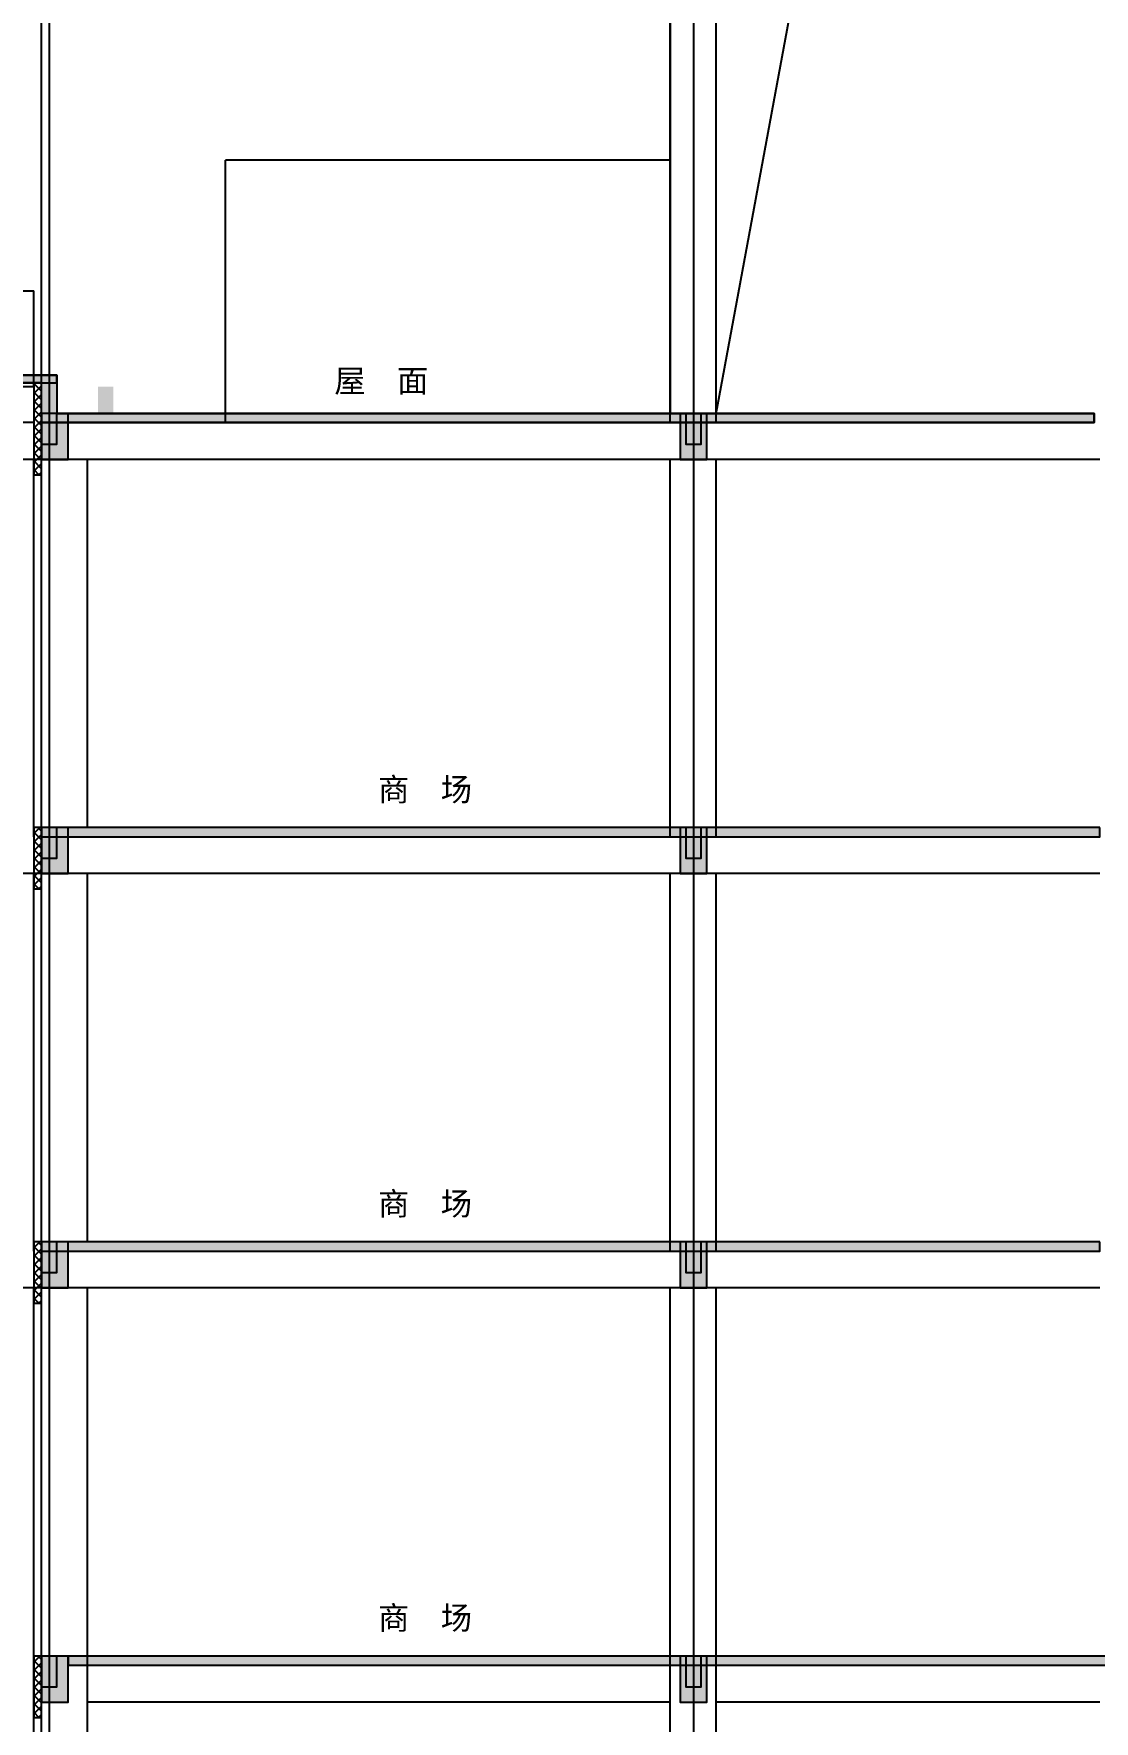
# Model space of a CAD drawing. Extents: x -737978 to 768813, y -372247 to 1140308.
# Drawn here: x -174726 to -160901, y -252579 to -230579 of the extents above; entities that cross this region are included whole.
import ezdxf

# ---------------------------------------------------------------- set-up
doc = ezdxf.new("R2010")
doc.units = 0
doc.header["$LTSCALE"] = 10
doc.header["$MEASUREMENT"] = 0
for name, color, linetype in [('BORDER', 7, 'CONTINUOUS'), ('C-B', 7, 'CONTINUOUS'), ('DIM_LEAD', 3, 'CONTINUOUS'), ('J-COLU-梁柱', 30, 'CONTINUOUS'), ('PUB_HATCH', 8, 'CONTINUOUS')]:
    doc.layers.add(name, color=color, linetype=linetype)
doc.styles.add('_TCH_DYN', font='')
doc.styles.get('_TCH_DYN').set_extended_font_data('SimSun')

# ---------------------------------------------------------------- blocks, each defined once
blk = doc.blocks.new('A$C035B0F65')
at = {"layer": 'PUB_HATCH'}
blk.add_hatch(color=256, dxfattribs=at).paths.add_polyline_path([(200, 400), (200, 0), (0, 0), (0, 400)])
at = {"layer": 'J-COLU-梁柱'}
blk.add_lwpolyline([(200, 400), (200, 0), (0, 0), (0, 400)], close=True, dxfattribs=at)
blk = doc.blocks.new('A$C74714C7F')
at = {"layer": 'PUB_HATCH'}
blk.add_hatch(color=256, dxfattribs=at).paths.add_polyline_path([(350, 800), (350, 200), (0, 200), (0, 800)])
at = {"layer": 'J-COLU-梁柱'}
blk.add_lwpolyline([(350, 800), (350, 200), (0, 200), (0, 800)], close=True, dxfattribs=at)

msp = doc.modelspace()

# ---------------------------------------------------------------- hatches: boundary and pattern name
at = {"layer": 'C-B'}
h = msp.add_hatch(color=256, dxfattribs=at)
h.dxf.hatch_style = 1
h.paths.add_polyline_path([(-174426.4, -235028.8), (-174976.4, -235028.8), (-174976.4, -235128.8), (-174426.4, -235128.8)])
h = msp.add_hatch(color=256, dxfattribs=at)
h.dxf.hatch_style = 1
h.paths.add_polyline_path([(-174976.4, -235128.8), (-174976.4, -235028.8), (-174426.4, -235028.8), (-174426.4, -235528.8), (-160901.4, -235528.8), (-160901.4, -235648.8), (-174626.4, -235648.8), (-174626.4, -235128.8)])
h = msp.add_hatch(dxfattribs=at)
h.set_pattern_fill('ANSI37', color=256, scale=50)
h.set_pattern_definition([(135, (-384686.41, 1649.74), (56.1266, 56.1266), []), (45, (-384686.41, 1649.74), (56.1266, -56.1266), [])])
h.paths.add_polyline_path([(-174626.4, -235128.8), (-174726.4, -235128.8), (-174726.4, -236328.8), (-174626.4, -236328.8)])
h = msp.add_hatch(color=256, dxfattribs=at)
h.dxf.hatch_style = 1
h.paths.add_polyline_path([(-173889.6, -235178.8), (-173889.6, -235528.8), (-173689.6, -235528.8), (-173689.6, -235178.8)])
h = msp.add_hatch(color=256, dxfattribs=at)
h.dxf.hatch_style = 1
h.paths.add_polyline_path([(-160901.4, -235528.8), (-174626.4, -235528.8), (-174626.4, -235648.8), (-160901.4, -235648.8)])
h = msp.add_hatch(dxfattribs=at)
h.set_pattern_fill('ANSI37', color=256, scale=50)
h.set_pattern_definition([(135, (-384686.41, -3750.26), (56.1266, 56.1266), []), (45, (-384686.41, -3750.26), (56.1266, -56.1266), [])])
h.paths.add_polyline_path([(-174626.4, -240928.8), (-174726.4, -240928.8), (-174726.4, -241728.8), (-174626.4, -241728.8)])
h = msp.add_hatch(color=256, dxfattribs=at)
h.dxf.hatch_style = 1
h.paths.add_polyline_path([(-160826.4, -240928.8), (-174626.4, -240928.8), (-174626.4, -241048.8), (-160826.4, -241048.8)])
h = msp.add_hatch(dxfattribs=at)
h.set_pattern_fill('ANSI37', color=256, scale=50)
h.set_pattern_definition([(135, (-384686.41, -9150.26), (56.1266, 56.1266), []), (45, (-384686.41, -9150.26), (56.1266, -56.1266), [])])
h.paths.add_polyline_path([(-174626.4, -246328.8), (-174726.4, -246328.8), (-174726.4, -247128.8), (-174626.4, -247128.8)])
h = msp.add_hatch(color=256, dxfattribs=at)
h.dxf.hatch_style = 1
h.paths.add_polyline_path([(-160826.4, -246328.8), (-174626.4, -246328.8), (-174626.4, -246448.8), (-160826.4, -246448.8)])
h = msp.add_hatch(dxfattribs=at)
h.set_pattern_fill('ANSI37', color=256, scale=50)
h.set_pattern_definition([(135, (-384686.41, -14550.26), (56.1266, 56.1266), []), (45, (-384686.41, -14550.26), (56.1266, -56.1266), [])])
h.paths.add_polyline_path([(-174626.4, -251728.8), (-174726.4, -251728.8), (-174726.4, -252528.8), (-174626.4, -252528.8)])
h = msp.add_hatch(color=256, dxfattribs=at)
h.dxf.hatch_style = 1
h.paths.add_polyline_path([(-149426.4, -251728.8), (-174276.4, -251728.8), (-174276.4, -251848.8), (-149426.4, -251848.8)])

# ---------------------------------------------------------------- linework, layer by layer
at = {"layer": 'BORDER', "color": 1}
for points in [[(-174526.4, -222290.4), (-174526.4, -257686.7)], [(-166126.4, -222290.4), (-166126.4, -257686.7)]]:
    msp.add_lwpolyline(points, dxfattribs=at)
at = {"layer": 'C-B', "color": 8}
for points in [[(-174626.4, -235528.8), (-174626.4, -226728.8)], [(-165828.3, -235528.8), (-164785.9, -229887.2), (-160726.4, -228928.8)], [(-166428.3, -232228.8), (-172228.3, -232228.8)], [(-172228.3, -235648.8), (-172228.3, -232228.8)], [(-203812.2, -233928.8), (-174726.4, -233928.8)], [(-174726.4, -235178.8), (-174726.4, -233928.8)], [(-160826.4, -236128.8), (-188926.4, -236128.8)], [(-174026.4, -240928.8), (-174026.4, -236128.8)], [(-166428.3, -241048.8), (-166428.3, -236128.8)], [(-165828.3, -241048.8), (-165828.3, -236128.8)], [(-160826.4, -241528.8), (-188426.4, -241528.8)], [(-174026.4, -246328.8), (-174026.4, -241528.8)], [(-166428.3, -246448.8), (-166428.3, -241528.8)], [(-165828.3, -246448.8), (-165828.3, -241528.8)], [(-160826.4, -246928.8), (-188426.4, -246928.8)], [(-174026.4, -251728.8), (-174026.4, -246928.8)], [(-166428.3, -251848.8), (-166428.3, -246928.8)], [(-165828.3, -251848.8), (-165828.3, -246928.8)], [(-174026.4, -256628.8), (-174026.4, -251728.8)], [(-166428.3, -256628.8), (-166428.3, -251728.8)], [(-165828.3, -256628.8), (-165828.3, -251728.8)], [(-166428.3, -252328.8), (-174026.4, -252328.8)], [(-160826.4, -252328.8), (-165828.3, -252328.8)]]:
    msp.add_lwpolyline(points, dxfattribs=at)
at = {"layer": 'C-B'}
for points in [[(-166428.3, -235648.8), (-166428.3, -228328.8)], [(-165828.3, -235648.8), (-165828.3, -228448.8)], [(-174726.4, -241048.8), (-174726.4, -236128.8)], [(-174626.4, -240928.8), (-174626.4, -236128.8)], [(-174726.4, -246448.8), (-174726.4, -241528.8)], [(-174626.4, -246328.8), (-174626.4, -241528.8)], [(-174726.4, -251848.8), (-174726.4, -246928.8)], [(-174626.4, -251728.8), (-174626.4, -246928.8)], [(-174726.4, -256628.8), (-174726.4, -251728.8)], [(-174626.4, -256628.8), (-174626.4, -251728.8)]]:
    msp.add_lwpolyline(points, dxfattribs=at)
for points in [[(-174426.4, -235028.8), (-174976.4, -235028.8), (-174976.4, -235128.8), (-174426.4, -235128.8)], [(-174626.4, -235128.8), (-174726.4, -235128.8), (-174726.4, -236328.8), (-174626.4, -236328.8)], [(-160901.4, -235528.8), (-174626.4, -235528.8), (-174626.4, -235648.8), (-160901.4, -235648.8)], [(-174626.4, -240928.8), (-174726.4, -240928.8), (-174726.4, -241728.8), (-174626.4, -241728.8)], [(-160826.4, -240928.8), (-174626.4, -240928.8), (-174626.4, -241048.8), (-160826.4, -241048.8)], [(-174626.4, -246328.8), (-174726.4, -246328.8), (-174726.4, -247128.8), (-174626.4, -247128.8)], [(-160826.4, -246328.8), (-174626.4, -246328.8), (-174626.4, -246448.8), (-160826.4, -246448.8)], [(-174626.4, -251728.8), (-174726.4, -251728.8), (-174726.4, -252528.8), (-174626.4, -252528.8)]]:
    msp.add_lwpolyline(points, close=True, dxfattribs=at)
at = {"layer": 'J-COLU-梁柱'}
msp.add_lwpolyline([(-166428.3, -228328.8), (-166428.3, -235528.8)], dxfattribs=at)
for points in [[(-174976.4, -235128.8), (-174976.4, -235028.8), (-174426.4, -235028.8), (-174426.4, -235528.8), (-160901.4, -235528.8), (-160901.4, -235648.8), (-174626.4, -235648.8), (-174626.4, -235128.8)], [(-203812.2, -235528.8), (-174926.4, -235528.8), (-174926.4, -235178.8), (-174726.4, -235178.8), (-174726.4, -235648.8), (-203812.2, -235648.8)], [(-149426.4, -251728.8), (-174276.4, -251728.8), (-174276.4, -251848.8), (-149426.4, -251848.8)]]:
    msp.add_lwpolyline(points, close=True, dxfattribs=at)

# ---------------------------------------------------------------- block references
at = {"layer": 'J-COLU-梁柱', "xscale": -1}
for name, p in [('A$C035B0F65', (-174426.4, -235928.8)), ('A$C74714C7F', (-174276.4, -236328.8)), ('A$C74714C7F', (-165951.4, -236328.8)), ('A$C035B0F65', (-166026.4, -235928.8)), ('A$C035B0F65', (-174426.4, -241328.8)), ('A$C74714C7F', (-174276.4, -241728.8)), ('A$C74714C7F', (-165951.4, -241728.8)), ('A$C035B0F65', (-166026.4, -241328.8)), ('A$C035B0F65', (-174426.4, -246728.8)), ('A$C74714C7F', (-174276.4, -247128.8)), ('A$C74714C7F', (-165951.4, -247128.8)), ('A$C035B0F65', (-166026.4, -246728.8)), ('A$C035B0F65', (-174426.4, -252128.8)), ('A$C74714C7F', (-174276.4, -252528.8)), ('A$C74714C7F', (-165951.4, -252528.8)), ('A$C035B0F65', (-166026.4, -252128.8))]:
    msp.add_blockref(name, p, dxfattribs=at)

# ---------------------------------------------------------------- texts
at = {"layer": 'DIM_LEAD', "color": 0, "linetype": 'Continuous', "style": '_TCH_DYN'}
for s, p in [('屋  面', (-170808.6, -235253.5)), ('商  场', (-170238.8, -240581.3)), ('商  场', (-170238.8, -245981.3)), ('商  场', (-170238.8, -251381.3))]:
    msp.add_text(s, height=300, dxfattribs=at).set_placement(p)

doc.saveas('drawing.dxf')
